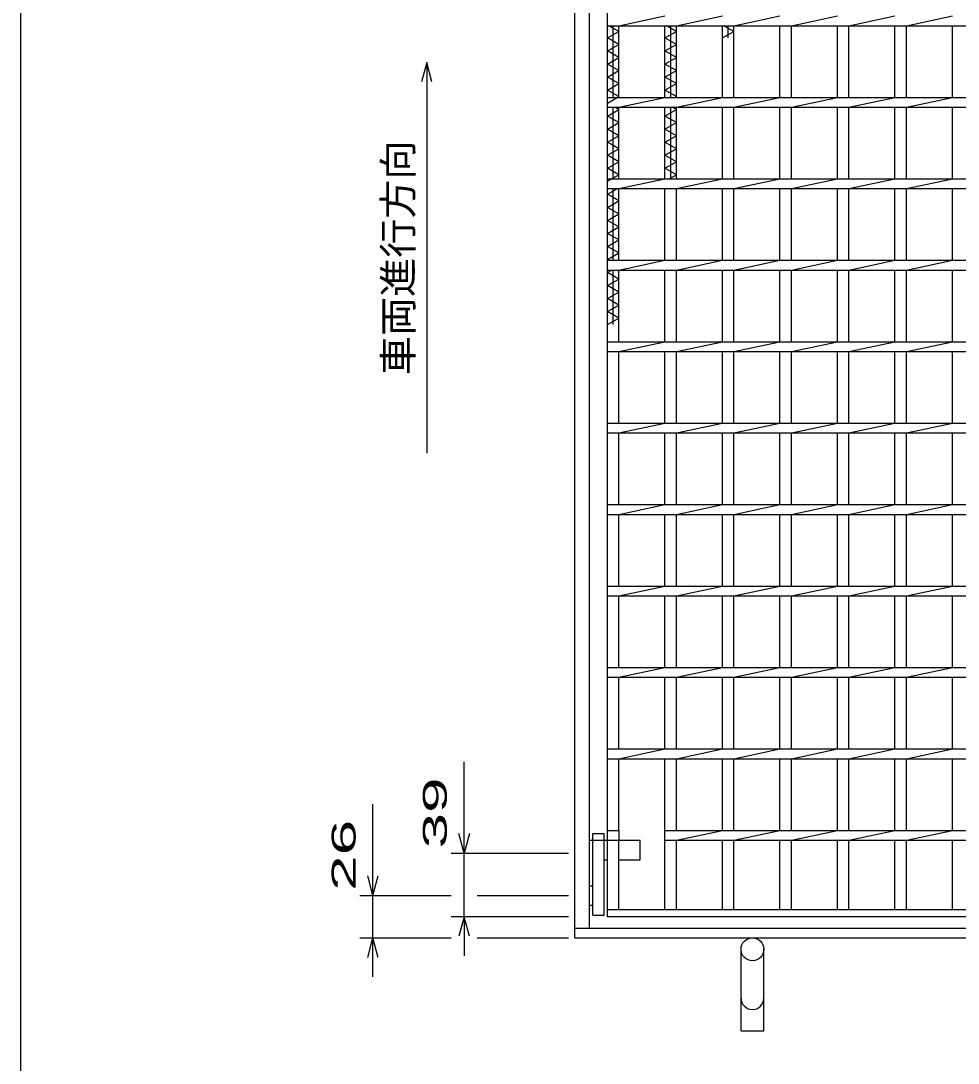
# Model space of a CAD drawing. Units: millimetres, scale not verified. Extents: x -1456 to 1389, y -1026 to 839.
# Drawn here: x -1379 to -804, y -371 to 268 of the extents above; entities that cross this region are included whole.
import ezdxf
from ezdxf.enums import TextEntityAlignment as Align

# ---------------------------------------------------------------- set-up
doc = ezdxf.new("R2010")
doc.units = ezdxf.units.MM
doc.header["$LTSCALE"] = 8
for name, color, linetype, lineweight in [('0_2', 150, 'Continuous', 25), ('16', 3, 'Continuous', 25), ('19', 6, 'Continuous', 25), ('22', 4, 'Continuous', 25)]:
    doc.layers.add(name, color=color, linetype=linetype, lineweight=lineweight)
doc.styles.add('ベクトル', font='')
doc.styles.get('ベクトル').set_extended_font_data('ベクトル')

msp = doc.modelspace()

# ---------------------------------------------------------------- linework, layer by layer
at = {"layer": '0_2'}
msp.add_line((-1379.2, -921.2), (-1379.2, 838.8), dxfattribs=at)
at = {"layer": '16'}
for p, q in [((-1019, -277), (-1019, 514)), ((-1019, 265.5), (-1019, 271.5)), ((-1012, 265.5), (-983.7, 271.5)), ((-976.7, 265.5), (-948.4, 271.5)), ((-941.4, 265.5), (-913.1, 271.5)), ((-906.1, 265.5), (-877.8, 271.5)), ((-870.8, 265.5), (-842.5, 271.5)), ((-835.5, 265.5), (-807.2, 271.5)), ((-1019, 265.5), (-341, 265.5)), ((-1012, 262), (-1018.125, 265.5)), ((-1015.5, 221.5), (-1015.5, 265.5)), ((-1012, 221.5), (-1012, 265.5)), ((-983.7, 221.5), (-983.7, 265.5)), ((-976.7, 262), (-982.825, 265.5)), ((-980.2, 221.5), (-980.2, 265.5)), ((-976.7, 221.5), (-976.7, 265.5)), ((-948.4, 221.5), (-948.4, 265.5)), ((-941.4, 262), (-947.525, 265.5)), ((-944.9, 258), (-944.9, 265.5)), ((-941.4, 221.5), (-941.4, 265.5)), ((-913.1, 221.5), (-913.1, 265.5)), ((-906.1, 221.5), (-906.1, 265.5)), ((-877.8, 221.5), (-877.8, 265.5)), ((-870.8, 221.5), (-870.8, 265.5)), ((-842.5, 221.5), (-842.5, 265.5)), ((-835.5, 221.5), (-835.5, 265.5)), ((-807.2, 221.5), (-807.2, 265.5)), ((-1019, 258), (-1012, 262)), ((-1012, 254), (-1019, 258)), ((-983.7, 258), (-976.7, 262)), ((-976.7, 254), (-983.7, 258)), ((-948.4, 258), (-941.4, 262)), ((-1019, 250), (-1012, 254)), ((-1012, 246), (-1019, 250)), ((-983.7, 250), (-976.7, 254)), ((-976.7, 246), (-983.7, 250)), ((-1019, 242), (-1012, 246)), ((-983.7, 242), (-976.7, 246)), ((-1012, 238), (-1019, 242)), ((-1019, 234), (-1012, 238)), ((-976.7, 238), (-983.7, 242)), ((-983.7, 234), (-976.7, 238)), ((-1012, 230), (-1019, 234)), ((-976.7, 230), (-983.7, 234)), ((-1019, 226), (-1012, 230)), ((-1012, 222), (-1019, 226)), ((-983.7, 226), (-976.7, 230)), ((-976.7, 222), (-983.7, 226)), ((-1019, 218), (-1012, 222)), ((-1019, 221.5), (-341, 221.5)), ((-1019, 215.5), (-1019, 221.5)), ((-1012, 215.5), (-983.7, 221.5)), ((-977.575, 221.5), (-976.7, 222)), ((-976.7, 215.5), (-948.4, 221.5)), ((-941.4, 215.5), (-913.1, 221.5)), ((-906.1, 215.5), (-877.8, 221.5)), ((-870.8, 215.5), (-842.5, 221.5)), ((-835.5, 215.5), (-807.2, 221.5)), ((-1019, 215.5), (-341, 215.5)), ((-1019, 210), (-1012, 214)), ((-1015.5, 171.5), (-1015.5, 215.5)), ((-1012, 214), (-1014.625, 215.5)), ((-1012, 171.5), (-1012, 215.5)), ((-983.7, 171.5), (-983.7, 215.5)), ((-983.7, 210), (-976.7, 214)), ((-980.2, 171.5), (-980.2, 215.5)), ((-976.7, 214), (-979.325, 215.5)), ((-976.7, 171.5), (-976.7, 215.5)), ((-948.4, 171.5), (-948.4, 215.5)), ((-941.4, 171.5), (-941.4, 215.5)), ((-913.1, 171.5), (-913.1, 215.5)), ((-906.1, 171.5), (-906.1, 215.5)), ((-877.8, 171.5), (-877.8, 215.5)), ((-870.8, 171.5), (-870.8, 215.5)), ((-842.5, 171.5), (-842.5, 215.5)), ((-835.5, 171.5), (-835.5, 215.5)), ((-807.2, 171.5), (-807.2, 215.5)), ((-1012, 206), (-1019, 210)), ((-1019, 202), (-1012, 206)), ((-976.7, 206), (-983.7, 210)), ((-983.7, 202), (-976.7, 206)), ((-1012, 198), (-1019, 202)), ((-976.7, 198), (-983.7, 202)), ((-1019, 194), (-1012, 198)), ((-1012, 190), (-1019, 194)), ((-983.7, 194), (-976.7, 198)), ((-976.7, 190), (-983.7, 194)), ((-1019, 186), (-1012, 190)), ((-1012, 182), (-1019, 186)), ((-983.7, 186), (-976.7, 190)), ((-976.7, 182), (-983.7, 186)), ((-1019, 178), (-1012, 182)), ((-983.7, 178), (-976.7, 182)), ((-1012, 174), (-1019, 178)), ((-1019, 170), (-1012, 174)), ((-976.7, 174), (-983.7, 178)), ((-981.075, 171.5), (-976.7, 174)), ((-1019, 171.5), (-341, 171.5)), ((-1019, 165.5), (-1019, 171.5)), ((-1012, 165.5), (-983.7, 171.5)), ((-976.7, 165.5), (-948.4, 171.5)), ((-941.4, 165.5), (-913.1, 171.5)), ((-906.1, 165.5), (-877.8, 171.5)), ((-870.8, 165.5), (-842.5, 171.5)), ((-835.5, 165.5), (-807.2, 171.5)), ((-1019, 165.5), (-341, 165.5)), ((-1019, 162), (-1012.875, 165.5)), ((-1012, 158), (-1019, 162)), ((-1015.5, 121.5), (-1015.5, 165.5)), ((-1012, 121.5), (-1012, 165.5)), ((-983.7, 121.5), (-983.7, 165.5)), ((-976.7, 121.5), (-976.7, 165.5)), ((-948.4, 121.5), (-948.4, 165.5)), ((-941.4, 121.5), (-941.4, 165.5)), ((-913.1, 121.5), (-913.1, 165.5)), ((-906.1, 121.5), (-906.1, 165.5)), ((-877.8, 121.5), (-877.8, 165.5)), ((-870.8, 121.5), (-870.8, 165.5)), ((-842.5, 121.5), (-842.5, 165.5)), ((-835.5, 121.5), (-835.5, 165.5)), ((-807.2, 121.5), (-807.2, 165.5)), ((-1019, 154), (-1012, 158)), ((-1012, 150), (-1019, 154)), ((-1019, 146), (-1012, 150)), ((-1012, 142), (-1019, 146)), ((-1019, 138), (-1012, 142)), ((-1012, 134), (-1019, 138)), ((-1019, 130), (-1012, 134)), ((-1012, 126), (-1019, 130)), ((-1019, 122), (-1012, 126)), ((-1018.125, 121.5), (-1019, 122)), ((-1019, 121.5), (-341, 121.5)), ((-1019, 115.5), (-1019, 121.5)), ((-1019, 115.5), (-341, 115.5)), ((-1019, 114), (-1016.375, 115.5)), ((-1015.5, 82), (-1015.5, 115.5)), ((-1012, 115.5), (-983.7, 121.5)), ((-1012, 71.5), (-1012, 115.5)), ((-983.7, 71.5), (-983.7, 115.5)), ((-976.7, 115.5), (-948.4, 121.5)), ((-976.7, 71.5), (-976.7, 115.5)), ((-948.4, 71.5), (-948.4, 115.5)), ((-941.4, 115.5), (-913.1, 121.5)), ((-941.4, 71.5), (-941.4, 115.5)), ((-913.1, 71.5), (-913.1, 115.5)), ((-906.1, 115.5), (-877.8, 121.5)), ((-906.1, 71.5), (-906.1, 115.5)), ((-877.8, 71.5), (-877.8, 115.5)), ((-870.8, 115.5), (-842.5, 121.5)), ((-870.8, 71.5), (-870.8, 115.5)), ((-842.5, 71.5), (-842.5, 115.5)), ((-835.5, 115.5), (-807.2, 121.5)), ((-835.5, 71.5), (-835.5, 115.5)), ((-807.2, 71.5), (-807.2, 115.5)), ((-1012, 110), (-1019, 114)), ((-1019, 106), (-1012, 110)), ((-1012, 102), (-1019, 106)), ((-1019, 98), (-1012, 102)), ((-1012, 94), (-1019, 98)), ((-1019, 90), (-1012, 94)), ((-1012, 86), (-1019, 90)), ((-1019, 82), (-1012, 86)), ((-1019, 71.5), (-341, 71.5)), ((-1019, 65.5), (-1019, 71.5)), ((-1012, 65.5), (-983.7, 71.5)), ((-976.7, 65.5), (-948.4, 71.5)), ((-941.4, 65.5), (-913.1, 71.5)), ((-906.1, 65.5), (-877.8, 71.5)), ((-870.8, 65.5), (-842.5, 71.5)), ((-835.5, 65.5), (-807.2, 71.5)), ((-1019, 65.5), (-341, 65.5)), ((-1012, 21.5), (-1012, 65.5)), ((-983.7, 21.5), (-983.7, 65.5)), ((-976.7, 21.5), (-976.7, 65.5)), ((-948.4, 21.5), (-948.4, 65.5)), ((-941.4, 21.5), (-941.4, 65.5)), ((-913.1, 21.5), (-913.1, 65.5)), ((-906.1, 21.5), (-906.1, 65.5)), ((-877.8, 21.5), (-877.8, 65.5)), ((-870.8, 21.5), (-870.8, 65.5)), ((-842.5, 21.5), (-842.5, 65.5)), ((-835.5, 21.5), (-835.5, 65.5)), ((-807.2, 21.5), (-807.2, 65.5)), ((-1019, 21.5), (-341, 21.5)), ((-1019, 15.5), (-1019, 21.5)), ((-1012, 15.5), (-983.7, 21.5)), ((-976.7, 15.5), (-948.4, 21.5)), ((-941.4, 15.5), (-913.1, 21.5)), ((-906.1, 15.5), (-877.8, 21.5)), ((-870.8, 15.5), (-842.5, 21.5)), ((-835.5, 15.5), (-807.2, 21.5)), ((-1019, 15.5), (-341, 15.5)), ((-1012, -28.5), (-1012, 15.5)), ((-983.7, -28.5), (-983.7, 15.5)), ((-976.7, -28.5), (-976.7, 15.5)), ((-948.4, -28.5), (-948.4, 15.5)), ((-941.4, -28.5), (-941.4, 15.5)), ((-913.1, -28.5), (-913.1, 15.5)), ((-906.1, -28.5), (-906.1, 15.5)), ((-877.8, -28.5), (-877.8, 15.5)), ((-870.8, -28.5), (-870.8, 15.5)), ((-842.5, -28.5), (-842.5, 15.5)), ((-835.5, -28.5), (-835.5, 15.5)), ((-807.2, -28.5), (-807.2, 15.5)), ((-1019, -28.5), (-341, -28.5)), ((-1019, -34.5), (-1019, -28.5)), ((-1012, -34.5), (-983.7, -28.5)), ((-976.7, -34.5), (-948.4, -28.5)), ((-941.4, -34.5), (-913.1, -28.5)), ((-906.1, -34.5), (-877.8, -28.5)), ((-870.8, -34.5), (-842.5, -28.5)), ((-835.5, -34.5), (-807.2, -28.5)), ((-1019, -34.5), (-341, -34.5)), ((-1012, -78.5), (-1012, -34.5)), ((-983.7, -78.5), (-983.7, -34.5)), ((-976.7, -78.5), (-976.7, -34.5)), ((-948.4, -78.5), (-948.4, -34.5)), ((-941.4, -78.5), (-941.4, -34.5)), ((-913.1, -78.5), (-913.1, -34.5)), ((-906.1, -78.5), (-906.1, -34.5)), ((-877.8, -78.5), (-877.8, -34.5)), ((-870.8, -78.5), (-870.8, -34.5)), ((-842.5, -78.5), (-842.5, -34.5)), ((-835.5, -78.5), (-835.5, -34.5)), ((-807.2, -78.5), (-807.2, -34.5)), ((-1019, -78.5), (-341, -78.5)), ((-1019, -84.5), (-1019, -78.5)), ((-1012, -84.5), (-983.7, -78.5)), ((-976.7, -84.5), (-948.4, -78.5)), ((-941.4, -84.5), (-913.1, -78.5)), ((-906.1, -84.5), (-877.8, -78.5)), ((-870.8, -84.5), (-842.5, -78.5)), ((-835.5, -84.5), (-807.2, -78.5)), ((-1019, -84.5), (-341, -84.5)), ((-1012, -128.5), (-1012, -84.5)), ((-983.7, -128.5), (-983.7, -84.5)), ((-976.7, -128.5), (-976.7, -84.5)), ((-948.4, -128.5), (-948.4, -84.5)), ((-941.4, -128.5), (-941.4, -84.5)), ((-913.1, -128.5), (-913.1, -84.5)), ((-906.1, -128.5), (-906.1, -84.5)), ((-877.8, -128.5), (-877.8, -84.5)), ((-870.8, -128.5), (-870.8, -84.5)), ((-842.5, -128.5), (-842.5, -84.5)), ((-835.5, -128.5), (-835.5, -84.5)), ((-807.2, -128.5), (-807.2, -84.5)), ((-1019, -128.5), (-341, -128.5)), ((-1019, -134.5), (-1019, -128.5)), ((-1012, -134.5), (-983.7, -128.5)), ((-976.7, -134.5), (-948.4, -128.5)), ((-941.4, -134.5), (-913.1, -128.5)), ((-906.1, -134.5), (-877.8, -128.5)), ((-870.8, -134.5), (-842.5, -128.5)), ((-835.5, -134.5), (-807.2, -128.5)), ((-1019, -134.5), (-341, -134.5)), ((-1012, -178.5), (-1012, -134.5)), ((-983.7, -178.5), (-983.7, -134.5)), ((-976.7, -178.5), (-976.7, -134.5)), ((-948.4, -178.5), (-948.4, -134.5)), ((-941.4, -178.5), (-941.4, -134.5)), ((-913.1, -178.5), (-913.1, -134.5)), ((-906.1, -178.5), (-906.1, -134.5)), ((-877.8, -178.5), (-877.8, -134.5)), ((-870.8, -178.5), (-870.8, -134.5)), ((-842.5, -178.5), (-842.5, -134.5)), ((-835.5, -178.5), (-835.5, -134.5)), ((-807.2, -178.5), (-807.2, -134.5)), ((-1019, -178.5), (-341, -178.5)), ((-1019, -184.5), (-1019, -178.5)), ((-1012, -184.5), (-983.7, -178.5)), ((-976.7, -184.5), (-948.4, -178.5)), ((-941.4, -184.5), (-913.1, -178.5)), ((-906.1, -184.5), (-877.8, -178.5)), ((-870.8, -184.5), (-842.5, -178.5)), ((-835.5, -184.5), (-807.2, -178.5)), ((-1019, -184.5), (-341, -184.5)), ((-1012, -228.5), (-1012, -184.5)), ((-983.7, -228.5), (-983.7, -184.5)), ((-976.7, -228.5), (-976.7, -184.5)), ((-948.4, -228.5), (-948.4, -184.5)), ((-941.4, -228.5), (-941.4, -184.5)), ((-913.1, -228.5), (-913.1, -184.5)), ((-906.1, -228.5), (-906.1, -184.5)), ((-877.8, -228.5), (-877.8, -184.5)), ((-870.8, -228.5), (-870.8, -184.5)), ((-842.5, -228.5), (-842.5, -184.5)), ((-835.5, -228.5), (-835.5, -184.5)), ((-807.2, -228.5), (-807.2, -184.5)), ((-1019, -228.5), (-1012, -228.5)), ((-1019, -234.5), (-1019, -228.5)), ((-1012, -228.5), (-1012, -234.5)), ((-983.7, -234.5), (-983.7, -228.5)), ((-983.7, -228.5), (-376.5, -228.5)), ((-976.7, -234.5), (-948.4, -228.5)), ((-941.4, -234.5), (-913.1, -228.5)), ((-906.1, -234.5), (-877.8, -228.5)), ((-870.8, -234.5), (-842.5, -228.5)), ((-835.5, -234.5), (-807.2, -228.5)), ((-1019, -234.5), (-1012, -234.5)), ((-1012, -277), (-1012, -234.5)), ((-983.7, -234.5), (-376.5, -234.5)), ((-983.7, -277), (-983.7, -234.5)), ((-976.7, -277), (-976.7, -234.5)), ((-948.4, -277), (-948.4, -234.5)), ((-941.4, -277), (-941.4, -234.5)), ((-913.1, -277), (-913.1, -234.5)), ((-906.1, -277), (-906.1, -234.5)), ((-877.8, -277), (-877.8, -234.5)), ((-870.8, -277), (-870.8, -234.5)), ((-842.5, -277), (-842.5, -234.5)), ((-835.5, -277), (-835.5, -234.5)), ((-807.2, -277), (-807.2, -234.5)), ((-1019, -277), (-341, -277)), ((-1019, -281.5), (-1019, -277)), ((-1019, -277), (-1012, -277)), ((-341, -281.5), (-1019, -281.5)), ((-983.7, -277), (-976.7, -277)), ((-948.4, -277), (-941.4, -277)), ((-913.1, -277), (-906.1, -277)), ((-877.8, -277), (-870.8, -277)), ((-842.5, -277), (-835.5, -277)), ((-807.2, -277), (-800.2, -277))]:
    msp.add_line(p, q, dxfattribs=at)
at = {"layer": '19'}
for p, q in [((-1039, -294.5), (-1039, 531.5)), ((-1030, -288.5), (-1030, 525.5)), ((-1030, -234.5), (-1019, -234.5)), ((-1028, -230.5), (-1021, -230.5)), ((-1028, -280.5), (-1028, -230.5)), ((-1021, -280.5), (-1021, -230.5)), ((-1021, -234.5), (-1019, -234.5)), ((-1012, -234.5), (-999, -234.5)), ((-999, -246.5), (-999, -234.5)), ((-1021, -246.5), (-1019, -246.5)), ((-1012, -246.5), (-999, -246.5)), ((-1030, -262.5), (-1028, -262.5)), ((-1030, -274.5), (-1028, -274.5)), ((-1028, -280.5), (-1021, -280.5)), ((-1039, -288.5), (-321, -288.5)), ((-1039, -294.5), (-321, -294.5)), ((-937, -351.5), (-937, -301.5)), ((-923, -351.5), (-923, -301.5)), ((-937, -351.5), (-923, -351.5))]:
    msp.add_line(p, q, dxfattribs=at)
msp.add_circle((-930, -301.5), 7, dxfattribs=at)
msp.add_arc((-930, -331.5), 7, 180, 0, dxfattribs=at)
at = {"layer": '22'}
for p, q in [((-1130, 243), (-1133.2, 231)), ((-1126.8, 231), (-1130, 243)), ((-1130, 243), (-1130, 3)), ((-1107, -242.5), (-1107, -186.5)), ((-1163, -268.5), (-1163, -212.5)), ((-1107, -242.5), (-1110.2, -230.5)), ((-1103.8, -230.5), (-1107, -242.5)), ((-1115, -242.5), (-1043, -242.5)), ((-1107, -281.5), (-1107, -242.5)), ((-1163, -268.5), (-1166.2, -256.5)), ((-1163, -268.5), (-1159.8, -256.5)), ((-1171, -268.5), (-1115, -268.5)), ((-1163, -294.5), (-1163, -268.5)), ((-1099, -268.5), (-1043, -268.5)), ((-1043, -281.5), (-1115, -281.5)), ((-1107, -281.5), (-1110.2, -293.5)), ((-1103.8, -293.5), (-1107, -281.5)), ((-1107, -281.5), (-1107, -305.5)), ((-1171, -294.5), (-1115, -294.5)), ((-1166.2, -306.5), (-1163, -294.5)), ((-1159.8, -306.5), (-1163, -294.5)), ((-1163, -318.5), (-1163, -294.5)), ((-1099, -294.5), (-1043, -294.5))]:
    msp.add_line(p, q, dxfattribs=at)

# ---------------------------------------------------------------- texts
at = {"layer": '22', "color": 2, "style": 'ベクトル'}
msp.add_text('車両進行方向', height=17.6, rotation=90, dxfattribs=at).set_placement((-1147.6, 51), align=Align.MIDDLE_LEFT)
at = {"layer": '22', "color": 2, "style": 'ベクトル', "width": 2}
for s, p in [(' 39 ', (-1125, -250.5)), (' 26 ', (-1181, -276.5))]:
    msp.add_text(s, height=14.66, rotation=90, dxfattribs=at).set_placement(p, align=Align.MIDDLE_LEFT)

doc.saveas('drawing.dxf')
